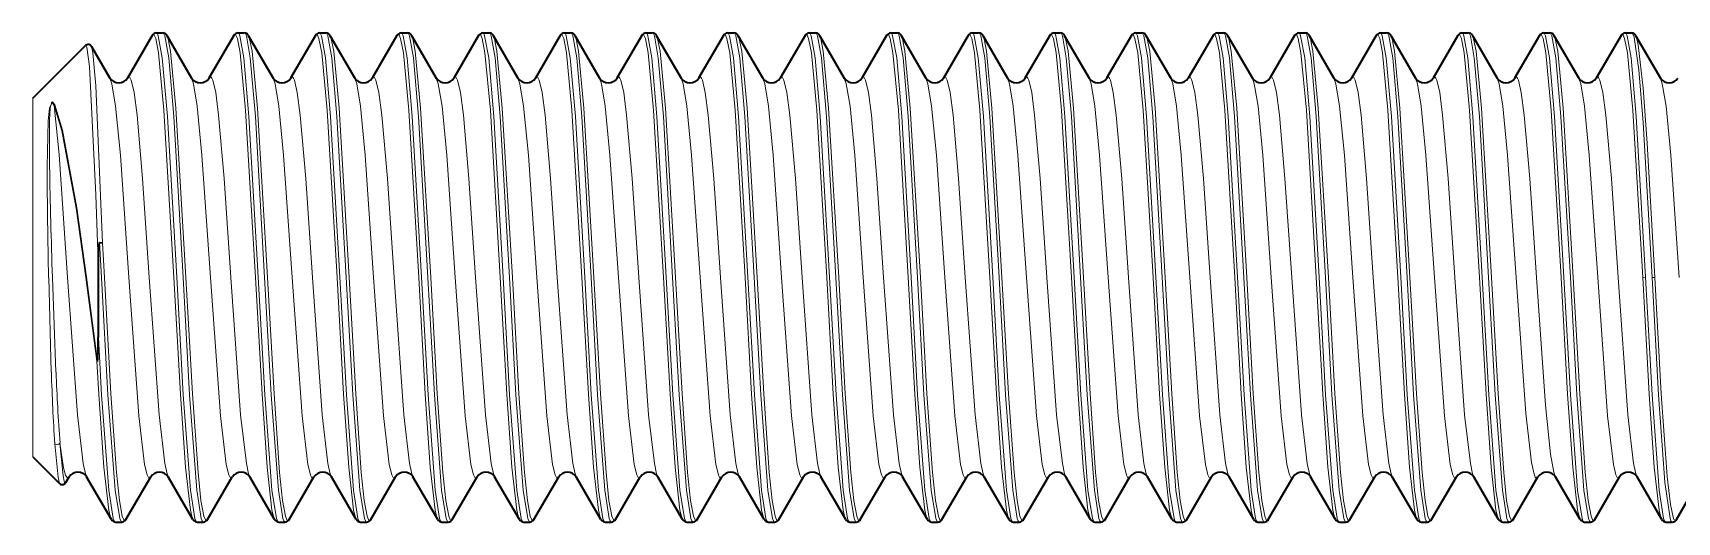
# Model space of a CAD drawing. Extents: x 327 to 941, y 153 to 765.
# Drawn here: x 818.2 to 828.28, y 447 to 450 of the extents above; entities that cross this region are included whole.
import ezdxf

# ---------------------------------------------------------------- set-up
doc = ezdxf.new("R2010")
doc.units = 0

msp = doc.modelspace()

# ---------------------------------------------------------------- linework, layer by layer
at = {"color": 7, "lineweight": 35, "ltscale": 0.007571}
for p, q in [((818.933, 449.984), (818.781, 449.722)), ((819.433, 449.984), (819.281, 449.722)), ((819.933, 449.984), (819.781, 449.722)), ((820.433, 449.984), (820.281, 449.722)), ((820.933, 449.984), (820.781, 449.722)), ((821.433, 449.984), (821.281, 449.722)), ((821.933, 449.984), (821.781, 449.722)), ((822.433, 449.984), (822.281, 449.722)), ((822.933, 449.984), (822.781, 449.722)), ((823.433, 449.984), (823.281, 449.722)), ((823.933, 449.984), (823.781, 449.722)), ((824.433, 449.984), (824.281, 449.722)), ((824.933, 449.984), (824.781, 449.722)), ((825.433, 449.984), (825.281, 449.722)), ((825.933, 449.984), (825.781, 449.722)), ((826.433, 449.984), (826.281, 449.722)), ((826.933, 449.984), (826.781, 449.722)), ((827.433, 449.984), (827.281, 449.722)), ((818.683, 447.016), (818.531, 447.278)), ((819.183, 447.016), (819.031, 447.278)), ((819.683, 447.016), (819.531, 447.278)), ((820.183, 447.016), (820.031, 447.278)), ((820.683, 447.016), (820.531, 447.278)), ((821.183, 447.016), (821.031, 447.278)), ((821.683, 447.016), (821.531, 447.278)), ((822.183, 447.016), (822.031, 447.278)), ((822.683, 447.016), (822.531, 447.278)), ((823.183, 447.016), (823.031, 447.278)), ((823.683, 447.016), (823.531, 447.278)), ((824.183, 447.016), (824.031, 447.278)), ((824.683, 447.016), (824.531, 447.278)), ((825.183, 447.016), (825.031, 447.278)), ((825.683, 447.016), (825.531, 447.278)), ((826.183, 447.016), (826.031, 447.278)), ((826.683, 447.016), (826.531, 447.278)), ((827.183, 447.016), (827.031, 447.278)), ((827.683, 447.016), (827.531, 447.278))]:
    msp.add_line(p, q, dxfattribs=at)
at = {"color": 7, "lineweight": 35, "ltscale": 0.000984192}
for p, q in [((818.958, 450), (818.997, 450)), ((819.458, 450), (819.497, 450)), ((819.958, 450), (819.997, 450)), ((820.458, 450), (820.497, 450)), ((820.958, 450), (820.997, 450)), ((821.458, 450), (821.497, 450)), ((821.958, 450), (821.997, 450)), ((822.458, 450), (822.497, 450)), ((822.958, 450), (822.997, 450)), ((823.458, 450), (823.497, 450)), ((823.958, 450), (823.997, 450)), ((824.458, 450), (824.497, 450)), ((824.958, 450), (824.997, 450)), ((825.458, 450), (825.497, 450)), ((825.958, 450), (825.997, 450)), ((826.458, 450), (826.497, 450)), ((826.958, 450), (826.997, 450)), ((827.458, 450), (827.497, 450)), ((818.708, 447), (818.747, 447)), ((819.208, 447), (819.247, 447)), ((819.708, 447), (819.747, 447)), ((820.208, 447), (820.247, 447)), ((820.708, 447), (820.747, 447)), ((821.208, 447), (821.247, 447)), ((821.708, 447), (821.747, 447)), ((822.208, 447), (822.247, 447)), ((822.708, 447), (822.747, 447)), ((823.208, 447), (823.247, 447)), ((823.708, 447), (823.747, 447)), ((824.208, 447), (824.247, 447)), ((824.708, 447), (824.747, 447)), ((825.208, 447), (825.247, 447)), ((825.708, 447), (825.747, 447)), ((826.208, 447), (826.247, 447)), ((826.708, 447), (826.747, 447)), ((827.208, 447), (827.247, 447))]:
    msp.add_line(p, q, dxfattribs=at)
at = {"color": 7, "lineweight": 35, "ltscale": 0.007572}
for p, q in [((819.022, 449.984), (819.174, 449.722)), ((819.522, 449.984), (819.674, 449.722)), ((820.022, 449.984), (820.174, 449.722)), ((820.522, 449.984), (820.674, 449.722)), ((821.022, 449.984), (821.174, 449.722)), ((821.522, 449.984), (821.674, 449.722)), ((822.022, 449.984), (822.174, 449.722)), ((822.522, 449.984), (822.674, 449.722)), ((823.022, 449.984), (823.174, 449.722)), ((823.522, 449.984), (823.674, 449.722)), ((824.022, 449.984), (824.174, 449.722)), ((824.522, 449.984), (824.674, 449.722)), ((825.022, 449.984), (825.174, 449.722)), ((825.522, 449.984), (825.674, 449.722)), ((826.022, 449.984), (826.174, 449.722)), ((826.522, 449.984), (826.674, 449.722)), ((827.022, 449.984), (827.174, 449.722)), ((827.522, 449.984), (827.674, 449.722)), ((827.933, 449.984), (827.781, 449.722)), ((828.022, 449.984), (828.174, 449.722)), ((818.772, 447.016), (818.924, 447.278)), ((819.272, 447.016), (819.424, 447.278)), ((819.772, 447.016), (819.924, 447.278)), ((820.272, 447.016), (820.424, 447.278)), ((820.772, 447.016), (820.924, 447.278)), ((821.272, 447.016), (821.424, 447.278)), ((821.772, 447.016), (821.924, 447.278)), ((822.272, 447.016), (822.424, 447.278)), ((822.772, 447.016), (822.924, 447.278)), ((823.272, 447.016), (823.424, 447.278)), ((823.772, 447.016), (823.924, 447.278)), ((824.272, 447.016), (824.424, 447.278)), ((824.772, 447.016), (824.924, 447.278)), ((825.272, 447.016), (825.424, 447.278)), ((825.772, 447.016), (825.924, 447.278)), ((826.272, 447.016), (826.424, 447.278)), ((826.772, 447.016), (826.924, 447.278)), ((827.272, 447.016), (827.424, 447.278)), ((827.772, 447.016), (827.924, 447.278)), ((828.183, 447.016), (828.031, 447.278)), ((828.272, 447.016), (828.424, 447.278))]:
    msp.add_line(p, q, dxfattribs=at)
at = {"color": 7, "lineweight": 35, "ltscale": 0.000982666}
for p, q in [((827.958, 450), (827.997, 450)), ((827.708, 447), (827.747, 447)), ((828.208, 447), (828.247, 447))]:
    msp.add_line(p, q, dxfattribs=at)
at = {"color": 7, "lineweight": 35, "ltscale": 0.011418}
msp.add_line((818.202, 449.599), (818.525, 449.922), dxfattribs=at)
at = {"color": 7, "lineweight": 35, "ltscale": 0.005623}
msp.add_line((818.561, 449.916), (818.674, 449.722), dxfattribs=at)
at = {"color": 7, "lineweight": 13, "ltscale": 0.040653}
msp.add_line((818.202, 447.973), (818.202, 449.599), dxfattribs=at)
at = {"color": 7, "lineweight": 13, "ltscale": 0.0001297}
msp.add_line((818.333, 449.555), (818.336, 449.559), dxfattribs=at)
at = {"color": 7, "lineweight": 35, "ltscale": 0.000432315}
msp.add_line((818.611, 448.714), (818.628, 448.713), dxfattribs=at)
at = {"color": 7, "lineweight": 13, "ltscale": 0.005389}
msp.add_line((818.611, 448.714), (818.622, 448.499), dxfattribs=at)
at = {"color": 7, "lineweight": 13, "ltscale": 0.005346}
msp.add_line((818.628, 448.713), (818.64, 448.5), dxfattribs=at)
at = {"color": 7, "lineweight": 35, "ltscale": 0.010194}
msp.add_line((818.603, 448.133), (818.603, 448.541), dxfattribs=at)
at = {"color": 7, "lineweight": 13, "ltscale": 0.014524}
msp.add_line((818.315, 447.919), (818.299, 448.499), dxfattribs=at)
at = {"color": 7, "lineweight": 13, "ltscale": 0.014527}
msp.add_line((818.343, 447.919), (818.322, 448.5), dxfattribs=at)
at = {"color": 7, "lineweight": 13, "ltscale": 0.01295}
msp.add_line((818.527, 448.5), (818.594, 447.986), dxfattribs=at)
at = {"color": 7, "lineweight": 13, "ltscale": 0.012997}
msp.add_line((818.531, 448.501), (818.597, 447.985), dxfattribs=at)
at = {"color": 7, "lineweight": 13, "ltscale": 0.017982}
for p, q in [((818.662, 447.781), (818.622, 448.499)), ((819.162, 447.781), (819.122, 448.499)), ((819.662, 447.781), (819.622, 448.499)), ((820.162, 447.781), (820.122, 448.499)), ((820.662, 447.781), (820.622, 448.499)), ((821.162, 447.781), (821.122, 448.499)), ((821.662, 447.781), (821.622, 448.499)), ((822.162, 447.781), (822.122, 448.499)), ((822.662, 447.781), (822.622, 448.499)), ((823.162, 447.781), (823.122, 448.499)), ((823.662, 447.781), (823.622, 448.499)), ((824.162, 447.781), (824.122, 448.499)), ((824.662, 447.781), (824.622, 448.499)), ((825.162, 447.781), (825.122, 448.499)), ((825.662, 447.781), (825.622, 448.499)), ((826.162, 447.781), (826.122, 448.499)), ((826.662, 447.781), (826.622, 448.499)), ((827.162, 447.781), (827.122, 448.499)), ((827.662, 447.781), (827.623, 448.499)), ((828.162, 447.781), (828.123, 448.499))]:
    msp.add_line(p, q, dxfattribs=at)
at = {"color": 7, "lineweight": 13, "ltscale": 0.017865}
for p, q in [((818.68, 447.786), (818.64, 448.5)), ((819.18, 447.786), (819.14, 448.5)), ((819.68, 447.786), (819.64, 448.5)), ((820.18, 447.786), (820.14, 448.5)), ((820.68, 447.786), (820.64, 448.5)), ((821.18, 447.786), (821.14, 448.5)), ((821.68, 447.786), (821.64, 448.5)), ((822.18, 447.786), (822.14, 448.5)), ((822.68, 447.786), (822.64, 448.5)), ((823.18, 447.786), (823.14, 448.5)), ((823.68, 447.786), (823.64, 448.5)), ((824.18, 447.786), (824.14, 448.5)), ((824.68, 447.786), (824.64, 448.5)), ((825.18, 447.786), (825.14, 448.5)), ((825.68, 447.786), (825.64, 448.5)), ((826.18, 447.786), (826.14, 448.5)), ((826.68, 447.786), (826.64, 448.5)), ((827.18, 447.786), (827.14, 448.5)), ((827.68, 447.786), (827.64, 448.5)), ((828.18, 447.786), (828.14, 448.5))]:
    msp.add_line(p, q, dxfattribs=at)
at = {"color": 7, "lineweight": 13, "ltscale": 0.017906}
for p, q in [((819.106, 447.785), (819.066, 448.5)), ((819.606, 447.785), (819.566, 448.5)), ((820.106, 447.785), (820.066, 448.5)), ((820.606, 447.785), (820.566, 448.5)), ((821.106, 447.785), (821.066, 448.5)), ((821.606, 447.785), (821.566, 448.5)), ((822.106, 447.785), (822.066, 448.5)), ((822.606, 447.785), (822.566, 448.5)), ((823.106, 447.785), (823.066, 448.5)), ((823.606, 447.785), (823.566, 448.5)), ((824.106, 447.785), (824.066, 448.5)), ((824.606, 447.785), (824.566, 448.5)), ((825.106, 447.785), (825.066, 448.5)), ((825.606, 447.785), (825.566, 448.5)), ((826.106, 447.785), (826.066, 448.5)), ((826.606, 447.785), (826.566, 448.5)), ((827.106, 447.785), (827.066, 448.5)), ((827.606, 447.785), (827.566, 448.5)), ((828.106, 447.785), (828.066, 448.5))]:
    msp.add_line(p, q, dxfattribs=at)
at = {"color": 7, "lineweight": 13, "ltscale": 0.018029}
for p, q in [((819.123, 447.781), (819.083, 448.501)), ((819.623, 447.781), (819.583, 448.501)), ((820.123, 447.781), (820.083, 448.501)), ((820.623, 447.781), (820.583, 448.501)), ((821.123, 447.781), (821.083, 448.501)), ((821.623, 447.781), (821.583, 448.501)), ((822.123, 447.781), (822.083, 448.501)), ((822.623, 447.781), (822.583, 448.501)), ((823.123, 447.781), (823.083, 448.501)), ((823.623, 447.781), (823.583, 448.501)), ((824.123, 447.781), (824.083, 448.501)), ((824.623, 447.781), (824.583, 448.501)), ((825.123, 447.781), (825.083, 448.501)), ((825.623, 447.781), (825.583, 448.501)), ((826.123, 447.781), (826.083, 448.501)), ((826.623, 447.781), (826.583, 448.501)), ((827.123, 447.781), (827.083, 448.501)), ((827.623, 447.781), (827.583, 448.501)), ((828.123, 447.781), (828.083, 448.501))]:
    msp.add_line(p, q, dxfattribs=at)
at = {"color": 7, "lineweight": 13, "ltscale": 0.000432471}
msp.add_line((828.083, 448.501), (828.066, 448.5), dxfattribs=at)
at = {"color": 7, "lineweight": 13, "ltscale": 0.00043243}
msp.add_line((828.14, 448.5), (828.123, 448.499), dxfattribs=at)
at = {"color": 7, "lineweight": 13, "ltscale": 0.008813}
msp.add_line((818.623, 447.781), (818.603, 448.133), dxfattribs=at)
at = {"color": 7, "lineweight": 13, "ltscale": 0.014305}
msp.add_line((818.202, 447.401), (818.202, 447.973), dxfattribs=at)
at = {"color": 7, "lineweight": 35, "ltscale": 8.40481e-05}
msp.add_line((818.594, 447.986), (818.597, 447.985), dxfattribs=at)
at = {"color": 7, "lineweight": 13, "ltscale": 0.005044}
msp.add_line((818.606, 447.785), (818.594, 447.986), dxfattribs=at)
at = {"color": 7, "lineweight": 35, "ltscale": 0.005814}
msp.add_line((818.202, 447.401), (818.366, 447.236), dxfattribs=at)
at = {"color": 7, "lineweight": 35, "ltscale": 0.001036}
msp.add_line((818.403, 447.242), (818.424, 447.278), dxfattribs=at)
at = {"color": 7, "lineweight": 13}
for points in [[(819.066, 448.5), (819.005, 449.527), (818.972, 449.878), (818.955, 449.966), (818.946, 449.986), (818.943, 449.989), (818.942, 449.99), (818.94, 449.99), (818.938, 449.989), (818.933, 449.984)], [(819.083, 448.501), (819.026, 449.488), (818.995, 449.846), (818.97, 449.982), (818.965, 449.994), (818.962, 449.998), (818.959, 450), (818.958, 450)], [(819.122, 448.499), (819.065, 449.487), (819.034, 449.846), (819.01, 449.982), (819.004, 449.994), (819.002, 449.998), (818.999, 450), (818.997, 450)], [(819.14, 448.5), (819.078, 449.538), (819.045, 449.887), (819.03, 449.964), (819.022, 449.984)], [(819.566, 448.5), (819.505, 449.527), (819.472, 449.878), (819.455, 449.966), (819.446, 449.986), (819.443, 449.989), (819.442, 449.99), (819.44, 449.99), (819.438, 449.989), (819.433, 449.984)], [(819.583, 448.501), (819.526, 449.488), (819.495, 449.846), (819.47, 449.982), (819.465, 449.994), (819.462, 449.998), (819.459, 450), (819.458, 450)], [(819.622, 448.499), (819.565, 449.487), (819.534, 449.846), (819.51, 449.982), (819.504, 449.994), (819.502, 449.998), (819.499, 450), (819.497, 450)], [(819.64, 448.5), (819.578, 449.538), (819.545, 449.887), (819.53, 449.964), (819.522, 449.984)], [(820.066, 448.5), (820.005, 449.527), (819.972, 449.878), (819.955, 449.966), (819.946, 449.986), (819.943, 449.989), (819.942, 449.99), (819.94, 449.99), (819.938, 449.989), (819.933, 449.984)], [(820.083, 448.501), (820.026, 449.488), (819.995, 449.846), (819.97, 449.982), (819.965, 449.994), (819.962, 449.998), (819.959, 450), (819.958, 450)], [(820.122, 448.499), (820.065, 449.487), (820.034, 449.846), (820.01, 449.982), (820.004, 449.994), (820.002, 449.998), (819.999, 450), (819.997, 450)], [(820.14, 448.5), (820.078, 449.538), (820.045, 449.887), (820.03, 449.964), (820.022, 449.984)], [(820.566, 448.5), (820.505, 449.527), (820.472, 449.878), (820.455, 449.966), (820.446, 449.986), (820.443, 449.989), (820.442, 449.99), (820.44, 449.99), (820.438, 449.989), (820.433, 449.984)], [(820.583, 448.501), (820.526, 449.488), (820.495, 449.846), (820.47, 449.982), (820.465, 449.994), (820.462, 449.998), (820.459, 450), (820.458, 450)], [(820.622, 448.499), (820.565, 449.487), (820.534, 449.846), (820.51, 449.982), (820.504, 449.994), (820.502, 449.998), (820.499, 450), (820.497, 450)], [(820.64, 448.5), (820.578, 449.538), (820.545, 449.887), (820.53, 449.964), (820.522, 449.984)], [(821.066, 448.5), (821.005, 449.527), (820.972, 449.878), (820.955, 449.966), (820.946, 449.986), (820.943, 449.989), (820.942, 449.99), (820.94, 449.99), (820.938, 449.989), (820.933, 449.984)], [(821.083, 448.501), (821.026, 449.488), (820.995, 449.846), (820.97, 449.982), (820.965, 449.994), (820.962, 449.998), (820.959, 450), (820.958, 450)], [(821.122, 448.499), (821.065, 449.487), (821.034, 449.846), (821.01, 449.982), (821.004, 449.994), (821.002, 449.998), (820.999, 450), (820.997, 450)], [(821.14, 448.5), (821.078, 449.538), (821.045, 449.887), (821.03, 449.964), (821.022, 449.984)], [(821.566, 448.5), (821.505, 449.527), (821.472, 449.878), (821.455, 449.966), (821.446, 449.986), (821.443, 449.989), (821.442, 449.99), (821.44, 449.99), (821.438, 449.989), (821.433, 449.984)], [(821.583, 448.501), (821.526, 449.488), (821.495, 449.846), (821.47, 449.982), (821.465, 449.994), (821.462, 449.998), (821.459, 450), (821.458, 450)], [(821.622, 448.499), (821.565, 449.487), (821.534, 449.846), (821.51, 449.982), (821.504, 449.994), (821.502, 449.998), (821.499, 450), (821.497, 450)], [(821.64, 448.5), (821.578, 449.538), (821.545, 449.887), (821.53, 449.964), (821.522, 449.984)], [(822.066, 448.5), (822.005, 449.527), (821.972, 449.878), (821.955, 449.966), (821.946, 449.986), (821.943, 449.989), (821.942, 449.99), (821.94, 449.99), (821.938, 449.989), (821.933, 449.984)], [(822.083, 448.501), (822.026, 449.488), (821.995, 449.846), (821.97, 449.982), (821.965, 449.994), (821.962, 449.998), (821.959, 450), (821.958, 450)], [(822.122, 448.499), (822.065, 449.487), (822.034, 449.846), (822.01, 449.982), (822.004, 449.994), (822.002, 449.998), (821.999, 450), (821.997, 450)], [(822.14, 448.5), (822.078, 449.538), (822.045, 449.887), (822.03, 449.964), (822.022, 449.984)], [(822.566, 448.5), (822.505, 449.527), (822.472, 449.878), (822.455, 449.966), (822.446, 449.986), (822.443, 449.989), (822.442, 449.99), (822.44, 449.99), (822.438, 449.989), (822.433, 449.984)], [(822.583, 448.501), (822.526, 449.488), (822.495, 449.846), (822.47, 449.982), (822.465, 449.994), (822.462, 449.998), (822.459, 450), (822.458, 450)], [(822.622, 448.499), (822.565, 449.487), (822.534, 449.846), (822.51, 449.982), (822.504, 449.994), (822.502, 449.998), (822.499, 450), (822.497, 450)], [(822.64, 448.5), (822.578, 449.538), (822.545, 449.887), (822.53, 449.964), (822.522, 449.984)], [(823.066, 448.5), (823.005, 449.527), (822.972, 449.878), (822.955, 449.966), (822.946, 449.986), (822.943, 449.989), (822.942, 449.99), (822.94, 449.99), (822.938, 449.989), (822.933, 449.984)], [(823.083, 448.501), (823.026, 449.488), (822.995, 449.846), (822.97, 449.982), (822.965, 449.994), (822.962, 449.998), (822.959, 450), (822.958, 450)], [(823.122, 448.499), (823.065, 449.487), (823.034, 449.846), (823.01, 449.982), (823.004, 449.994), (823.002, 449.998), (822.999, 450), (822.997, 450)], [(823.14, 448.5), (823.078, 449.538), (823.045, 449.887), (823.03, 449.964), (823.022, 449.984)], [(823.566, 448.5), (823.505, 449.527), (823.472, 449.878), (823.455, 449.966), (823.446, 449.986), (823.443, 449.989), (823.442, 449.99), (823.44, 449.99), (823.438, 449.989), (823.433, 449.984)], [(823.583, 448.501), (823.526, 449.488), (823.495, 449.846), (823.47, 449.982), (823.465, 449.994), (823.462, 449.998), (823.459, 450), (823.458, 450)], [(823.622, 448.499), (823.565, 449.487), (823.534, 449.846), (823.51, 449.982), (823.504, 449.994), (823.502, 449.998), (823.499, 450), (823.497, 450)], [(823.64, 448.5), (823.578, 449.538), (823.545, 449.887), (823.53, 449.964), (823.522, 449.984)], [(824.066, 448.5), (824.005, 449.527), (823.972, 449.878), (823.955, 449.966), (823.946, 449.986), (823.943, 449.989), (823.942, 449.99), (823.94, 449.99), (823.938, 449.989), (823.933, 449.984)], [(824.083, 448.501), (824.026, 449.488), (823.995, 449.846), (823.97, 449.982), (823.965, 449.994), (823.962, 449.998), (823.959, 450), (823.958, 450)], [(824.122, 448.499), (824.065, 449.487), (824.034, 449.846), (824.01, 449.982), (824.004, 449.994), (824.002, 449.998), (823.999, 450), (823.997, 450)], [(824.14, 448.5), (824.078, 449.538), (824.045, 449.887), (824.03, 449.964), (824.022, 449.984)], [(824.566, 448.5), (824.505, 449.527), (824.472, 449.878), (824.455, 449.966), (824.446, 449.986), (824.443, 449.989), (824.442, 449.99), (824.44, 449.99), (824.438, 449.989), (824.433, 449.984)], [(824.583, 448.501), (824.526, 449.488), (824.495, 449.846), (824.47, 449.982), (824.465, 449.994), (824.462, 449.998), (824.459, 450), (824.458, 450)], [(824.622, 448.499), (824.565, 449.487), (824.534, 449.846), (824.51, 449.982), (824.504, 449.994), (824.502, 449.998), (824.499, 450), (824.497, 450)], [(824.64, 448.5), (824.578, 449.538), (824.545, 449.887), (824.53, 449.964), (824.522, 449.984)], [(825.066, 448.5), (825.005, 449.527), (824.972, 449.878), (824.955, 449.966), (824.946, 449.986), (824.943, 449.989), (824.942, 449.99), (824.94, 449.99), (824.938, 449.989), (824.933, 449.984)], [(825.083, 448.501), (825.026, 449.488), (824.995, 449.846), (824.97, 449.982), (824.965, 449.994), (824.962, 449.998), (824.959, 450), (824.958, 450)], [(825.122, 448.499), (825.065, 449.487), (825.034, 449.846), (825.01, 449.982), (825.004, 449.994), (825.002, 449.998), (824.999, 450), (824.997, 450)], [(825.14, 448.5), (825.078, 449.538), (825.045, 449.887), (825.03, 449.964), (825.022, 449.984)], [(825.566, 448.5), (825.505, 449.527), (825.472, 449.878), (825.455, 449.966), (825.446, 449.986), (825.443, 449.989), (825.442, 449.99), (825.44, 449.99), (825.438, 449.989), (825.433, 449.984)], [(825.583, 448.501), (825.526, 449.488), (825.495, 449.846), (825.47, 449.982), (825.465, 449.994), (825.462, 449.998), (825.459, 450), (825.458, 450)], [(825.622, 448.499), (825.565, 449.487), (825.534, 449.846), (825.51, 449.982), (825.504, 449.994), (825.502, 449.998), (825.499, 450), (825.497, 450)], [(825.64, 448.5), (825.578, 449.538), (825.545, 449.887), (825.53, 449.964), (825.522, 449.984)], [(826.066, 448.5), (826.005, 449.527), (825.972, 449.878), (825.955, 449.966), (825.946, 449.986), (825.943, 449.989), (825.942, 449.99), (825.94, 449.99), (825.938, 449.989), (825.933, 449.984)], [(826.083, 448.501), (826.026, 449.488), (825.995, 449.846), (825.97, 449.982), (825.965, 449.994), (825.962, 449.998), (825.959, 450), (825.958, 450)], [(826.122, 448.499), (826.065, 449.487), (826.034, 449.846), (826.01, 449.982), (826.004, 449.994), (826.002, 449.998), (825.999, 450), (825.997, 450)], [(826.14, 448.5), (826.078, 449.538), (826.045, 449.887), (826.03, 449.964), (826.022, 449.984)], [(826.566, 448.5), (826.505, 449.527), (826.472, 449.878), (826.455, 449.966), (826.446, 449.986), (826.443, 449.989), (826.442, 449.99), (826.44, 449.99), (826.438, 449.989), (826.433, 449.984)], [(826.583, 448.501), (826.526, 449.488), (826.495, 449.846), (826.47, 449.982), (826.465, 449.994), (826.462, 449.998), (826.459, 450), (826.458, 450)], [(826.622, 448.499), (826.565, 449.487), (826.534, 449.846), (826.51, 449.982), (826.504, 449.994), (826.502, 449.998), (826.499, 450), (826.497, 450)], [(826.64, 448.5), (826.578, 449.538), (826.545, 449.887), (826.53, 449.964), (826.522, 449.984)], [(827.066, 448.5), (827.005, 449.527), (826.972, 449.878), (826.955, 449.966), (826.946, 449.986), (826.943, 449.989), (826.942, 449.99), (826.94, 449.99), (826.938, 449.989), (826.933, 449.984)], [(827.083, 448.501), (827.026, 449.488), (826.995, 449.846), (826.97, 449.982), (826.965, 449.994), (826.962, 449.998), (826.959, 450), (826.958, 450)], [(827.122, 448.499), (827.065, 449.487), (827.034, 449.846), (827.01, 449.982), (827.004, 449.994), (827.002, 449.998), (826.999, 450), (826.997, 450)], [(827.14, 448.5), (827.078, 449.538), (827.045, 449.887), (827.03, 449.964), (827.022, 449.984)], [(827.566, 448.5), (827.505, 449.527), (827.472, 449.878), (827.455, 449.966), (827.446, 449.986), (827.443, 449.989), (827.442, 449.99), (827.44, 449.99), (827.438, 449.989), (827.433, 449.984)], [(827.583, 448.501), (827.526, 449.488), (827.495, 449.846), (827.47, 449.982), (827.465, 449.994), (827.462, 449.998), (827.459, 450), (827.458, 450)], [(827.623, 448.499), (827.565, 449.487), (827.534, 449.846), (827.51, 449.982), (827.504, 449.994), (827.502, 449.998), (827.499, 450), (827.497, 450)], [(827.64, 448.5), (827.578, 449.538), (827.545, 449.887), (827.53, 449.964), (827.522, 449.984)], [(828.066, 448.5), (828.005, 449.527), (827.972, 449.878), (827.955, 449.966), (827.946, 449.986), (827.943, 449.989), (827.942, 449.99), (827.94, 449.99), (827.938, 449.989), (827.933, 449.984)], [(828.083, 448.501), (828.026, 449.488), (827.995, 449.846), (827.97, 449.982), (827.965, 449.994), (827.962, 449.998), (827.959, 450), (827.958, 450)], [(827.997, 450), (827.999, 450), (828.003, 449.997), (828.006, 449.992), (828.013, 449.973), (828.042, 449.774), (828.068, 449.451), (828.123, 448.499)], [(828.022, 449.984), (828.028, 449.971), (828.038, 449.926), (828.069, 449.66), (828.093, 449.324), (828.14, 448.5)], [(818.525, 449.922), (818.526, 449.923), (818.528, 449.923), (818.529, 449.921), (818.533, 449.913), (818.548, 449.794), (818.587, 449.007), (818.603, 448.541)], [(818.561, 449.916), (818.564, 449.908), (818.57, 449.877), (818.588, 449.675), (818.628, 448.713)], [(818.674, 449.722), (818.686, 449.688), (818.709, 449.551), (818.738, 449.251), (818.79, 448.5)], [(818.781, 449.722), (818.785, 449.727), (818.787, 449.729), (818.79, 449.729), (818.792, 449.729), (818.795, 449.727), (818.798, 449.723), (818.804, 449.711), (818.822, 449.635), (818.84, 449.495), (818.874, 449.108), (818.915, 448.5)], [(819.174, 449.722), (819.186, 449.688), (819.209, 449.551), (819.238, 449.251), (819.29, 448.5)], [(819.281, 449.722), (819.285, 449.727), (819.287, 449.729), (819.29, 449.729), (819.292, 449.729), (819.295, 449.727), (819.298, 449.723), (819.304, 449.711), (819.322, 449.635), (819.34, 449.495), (819.374, 449.108), (819.415, 448.5)], [(819.674, 449.722), (819.686, 449.688), (819.709, 449.551), (819.738, 449.251), (819.79, 448.5)], [(819.781, 449.722), (819.785, 449.727), (819.787, 449.729), (819.79, 449.729), (819.792, 449.729), (819.795, 449.727), (819.798, 449.723), (819.804, 449.711), (819.822, 449.635), (819.84, 449.495), (819.874, 449.108), (819.915, 448.5)], [(820.174, 449.722), (820.186, 449.688), (820.209, 449.551), (820.238, 449.251), (820.29, 448.5)], [(820.281, 449.722), (820.285, 449.727), (820.287, 449.729), (820.29, 449.729), (820.292, 449.729), (820.295, 449.727), (820.298, 449.723), (820.304, 449.711), (820.322, 449.635), (820.34, 449.495), (820.374, 449.108), (820.415, 448.5)], [(820.674, 449.722), (820.686, 449.688), (820.709, 449.551), (820.738, 449.251), (820.79, 448.5)], [(820.781, 449.722), (820.785, 449.727), (820.787, 449.729), (820.79, 449.729), (820.792, 449.729), (820.795, 449.727), (820.798, 449.723), (820.804, 449.711), (820.822, 449.635), (820.84, 449.495), (820.874, 449.108), (820.915, 448.5)], [(821.174, 449.722), (821.186, 449.688), (821.209, 449.551), (821.238, 449.251), (821.29, 448.5)], [(821.281, 449.722), (821.285, 449.727), (821.287, 449.729), (821.29, 449.729), (821.292, 449.729), (821.295, 449.727), (821.298, 449.723), (821.304, 449.711), (821.322, 449.635), (821.34, 449.495), (821.374, 449.108), (821.415, 448.5)], [(821.674, 449.722), (821.686, 449.688), (821.709, 449.551), (821.738, 449.251), (821.79, 448.5)], [(821.781, 449.722), (821.785, 449.727), (821.787, 449.729), (821.79, 449.729), (821.792, 449.729), (821.795, 449.727), (821.798, 449.723), (821.804, 449.711), (821.822, 449.635), (821.84, 449.495), (821.874, 449.108), (821.915, 448.5)], [(822.174, 449.722), (822.186, 449.688), (822.209, 449.551), (822.238, 449.251), (822.29, 448.5)], [(822.281, 449.722), (822.285, 449.727), (822.287, 449.729), (822.29, 449.729), (822.292, 449.729), (822.295, 449.727), (822.298, 449.723), (822.304, 449.711), (822.322, 449.635), (822.34, 449.495), (822.374, 449.108), (822.415, 448.5)], [(822.674, 449.722), (822.686, 449.688), (822.709, 449.551), (822.738, 449.251), (822.79, 448.5)], [(822.781, 449.722), (822.785, 449.727), (822.787, 449.729), (822.79, 449.729), (822.792, 449.729), (822.795, 449.727), (822.798, 449.723), (822.804, 449.711), (822.822, 449.635), (822.84, 449.495), (822.874, 449.108), (822.915, 448.5)], [(823.174, 449.722), (823.186, 449.688), (823.209, 449.551), (823.238, 449.251), (823.29, 448.5)], [(823.281, 449.722), (823.285, 449.727), (823.287, 449.729), (823.29, 449.729), (823.292, 449.729), (823.295, 449.727), (823.298, 449.723), (823.304, 449.711), (823.322, 449.635), (823.34, 449.495), (823.374, 449.108), (823.415, 448.5)], [(823.674, 449.722), (823.686, 449.688), (823.709, 449.551), (823.738, 449.251), (823.79, 448.5)], [(823.781, 449.722), (823.785, 449.727), (823.787, 449.729), (823.79, 449.729), (823.792, 449.729), (823.795, 449.727), (823.798, 449.723), (823.804, 449.711), (823.822, 449.635), (823.84, 449.495), (823.874, 449.108), (823.915, 448.5)], [(824.174, 449.722), (824.186, 449.688), (824.209, 449.551), (824.238, 449.251), (824.29, 448.5)], [(824.281, 449.722), (824.285, 449.727), (824.287, 449.729), (824.29, 449.729), (824.292, 449.729), (824.295, 449.727), (824.298, 449.723), (824.304, 449.711), (824.322, 449.635), (824.34, 449.495), (824.374, 449.108), (824.415, 448.5)], [(824.674, 449.722), (824.686, 449.688), (824.709, 449.551), (824.738, 449.251), (824.79, 448.5)], [(824.781, 449.722), (824.785, 449.727), (824.787, 449.729), (824.79, 449.729), (824.792, 449.729), (824.795, 449.727), (824.798, 449.723), (824.804, 449.711), (824.822, 449.635), (824.84, 449.495), (824.874, 449.108), (824.915, 448.5)], [(825.174, 449.722), (825.186, 449.688), (825.209, 449.551), (825.238, 449.251), (825.29, 448.5)], [(825.281, 449.722), (825.285, 449.727), (825.287, 449.729), (825.29, 449.729), (825.292, 449.729), (825.295, 449.727), (825.298, 449.723), (825.304, 449.711), (825.322, 449.635), (825.34, 449.495), (825.374, 449.108), (825.415, 448.5)], [(825.674, 449.722), (825.686, 449.688), (825.709, 449.551), (825.738, 449.251), (825.79, 448.5)], [(825.781, 449.722), (825.785, 449.727), (825.787, 449.729), (825.79, 449.729), (825.792, 449.729), (825.795, 449.727), (825.798, 449.723), (825.804, 449.711), (825.822, 449.635), (825.84, 449.495), (825.874, 449.108), (825.915, 448.5)], [(826.174, 449.722), (826.186, 449.688), (826.209, 449.551), (826.238, 449.251), (826.29, 448.5)], [(826.281, 449.722), (826.285, 449.727), (826.287, 449.729), (826.29, 449.729), (826.292, 449.729), (826.295, 449.727), (826.298, 449.723), (826.304, 449.711), (826.322, 449.635), (826.34, 449.495), (826.374, 449.108), (826.415, 448.5)], [(826.674, 449.722), (826.686, 449.688), (826.709, 449.551), (826.738, 449.251), (826.79, 448.5)], [(826.781, 449.722), (826.785, 449.727), (826.787, 449.729), (826.79, 449.729), (826.792, 449.729), (826.795, 449.727), (826.798, 449.723), (826.804, 449.711), (826.822, 449.635), (826.84, 449.495), (826.874, 449.108), (826.915, 448.5)], [(827.174, 449.722), (827.186, 449.688), (827.209, 449.551), (827.238, 449.251), (827.29, 448.5)], [(827.281, 449.722), (827.285, 449.727), (827.287, 449.729), (827.29, 449.729), (827.292, 449.729), (827.295, 449.727), (827.298, 449.723), (827.304, 449.711), (827.322, 449.635), (827.34, 449.495), (827.374, 449.108), (827.415, 448.5)], [(827.674, 449.722), (827.686, 449.688), (827.709, 449.551), (827.738, 449.251), (827.79, 448.5)], [(827.781, 449.722), (827.785, 449.727), (827.787, 449.729), (827.79, 449.729), (827.792, 449.729), (827.795, 449.727), (827.798, 449.723), (827.804, 449.711), (827.822, 449.635), (827.84, 449.495), (827.874, 449.108), (827.915, 448.5)], [(828.174, 449.722), (828.186, 449.688), (828.209, 449.551), (828.238, 449.251), (828.29, 448.5)], [(818.29, 449.179), (818.296, 449.461), (818.304, 449.539), (818.322, 449.578), (818.336, 449.559)], [(818.304, 449.182), (818.303, 449.464), (818.308, 449.541), (818.319, 449.577), (818.333, 449.555)], [(818.333, 449.555), (818.38, 449.399), (818.468, 448.925), (818.527, 448.5)], [(818.333, 449.555), (818.363, 449.255), (818.415, 448.5)], [(818.336, 449.559), (818.384, 449.403), (818.471, 448.927), (818.531, 448.501)], [(818.415, 448.5), (818.475, 447.658), (818.51, 447.36), (818.524, 447.296), (818.531, 447.278)], [(818.79, 448.5), (818.851, 447.651), (818.886, 447.354), (818.902, 447.289), (818.91, 447.273), (818.914, 447.271), (818.918, 447.271), (818.922, 447.275), (818.924, 447.278)], [(818.915, 448.5), (818.975, 447.658), (819.01, 447.36), (819.024, 447.296), (819.031, 447.278)], [(819.29, 448.5), (819.351, 447.651), (819.386, 447.354), (819.402, 447.289), (819.41, 447.273), (819.414, 447.271), (819.418, 447.271), (819.422, 447.275), (819.424, 447.278)], [(819.415, 448.5), (819.475, 447.658), (819.51, 447.36), (819.524, 447.296), (819.531, 447.278)], [(819.79, 448.5), (819.851, 447.651), (819.886, 447.354), (819.902, 447.289), (819.91, 447.273), (819.914, 447.271), (819.918, 447.271), (819.922, 447.275), (819.924, 447.278)], [(819.915, 448.5), (819.975, 447.658), (820.01, 447.36), (820.024, 447.296), (820.031, 447.278)], [(820.29, 448.5), (820.351, 447.651), (820.386, 447.354), (820.402, 447.289), (820.41, 447.273), (820.414, 447.271), (820.418, 447.271), (820.422, 447.275), (820.424, 447.278)], [(820.415, 448.5), (820.475, 447.658), (820.51, 447.36), (820.524, 447.296), (820.531, 447.278)], [(820.79, 448.5), (820.851, 447.651), (820.886, 447.354), (820.902, 447.289), (820.91, 447.273), (820.914, 447.271), (820.918, 447.271), (820.922, 447.275), (820.924, 447.278)], [(820.915, 448.5), (820.975, 447.658), (821.01, 447.36), (821.024, 447.296), (821.031, 447.278)], [(821.29, 448.5), (821.351, 447.651), (821.386, 447.354), (821.402, 447.289), (821.41, 447.273), (821.414, 447.271), (821.418, 447.271), (821.422, 447.275), (821.424, 447.278)], [(821.415, 448.5), (821.475, 447.658), (821.51, 447.36), (821.524, 447.296), (821.531, 447.278)], [(821.79, 448.5), (821.851, 447.651), (821.886, 447.354), (821.902, 447.289), (821.91, 447.273), (821.914, 447.271), (821.918, 447.271), (821.922, 447.275), (821.924, 447.278)], [(821.915, 448.5), (821.975, 447.658), (822.01, 447.36), (822.024, 447.296), (822.031, 447.278)], [(822.29, 448.5), (822.351, 447.651), (822.386, 447.354), (822.402, 447.289), (822.41, 447.273), (822.414, 447.271), (822.418, 447.271), (822.422, 447.275), (822.424, 447.278)], [(822.415, 448.5), (822.475, 447.658), (822.51, 447.36), (822.524, 447.296), (822.531, 447.278)], [(822.79, 448.5), (822.851, 447.651), (822.886, 447.354), (822.902, 447.289), (822.91, 447.273), (822.914, 447.271), (822.918, 447.271), (822.922, 447.275), (822.924, 447.278)], [(822.915, 448.5), (822.975, 447.658), (823.01, 447.36), (823.024, 447.296), (823.031, 447.278)], [(823.29, 448.5), (823.351, 447.651), (823.386, 447.354), (823.402, 447.289), (823.41, 447.273), (823.414, 447.271), (823.418, 447.271), (823.422, 447.275), (823.424, 447.278)], [(823.415, 448.5), (823.475, 447.658), (823.51, 447.36), (823.524, 447.296), (823.531, 447.278)], [(823.79, 448.5), (823.851, 447.651), (823.886, 447.354), (823.902, 447.289), (823.91, 447.273), (823.914, 447.271), (823.918, 447.271), (823.922, 447.275), (823.924, 447.278)], [(823.915, 448.5), (823.975, 447.658), (824.01, 447.36), (824.024, 447.296), (824.031, 447.278)], [(824.29, 448.5), (824.351, 447.651), (824.386, 447.354), (824.402, 447.289), (824.41, 447.273), (824.414, 447.271), (824.418, 447.271), (824.422, 447.275), (824.424, 447.278)], [(824.415, 448.5), (824.475, 447.658), (824.51, 447.36), (824.524, 447.296), (824.531, 447.278)], [(824.79, 448.5), (824.851, 447.651), (824.886, 447.354), (824.902, 447.289), (824.91, 447.273), (824.914, 447.271), (824.918, 447.271), (824.922, 447.275), (824.924, 447.278)], [(824.915, 448.5), (824.975, 447.658), (825.01, 447.36), (825.024, 447.296), (825.031, 447.278)], [(825.29, 448.5), (825.351, 447.651), (825.386, 447.354), (825.402, 447.289), (825.41, 447.273), (825.414, 447.271), (825.418, 447.271), (825.422, 447.275), (825.424, 447.278)], [(825.415, 448.5), (825.475, 447.658), (825.51, 447.36), (825.524, 447.296), (825.531, 447.278)], [(825.79, 448.5), (825.851, 447.651), (825.886, 447.354), (825.902, 447.289), (825.91, 447.273), (825.914, 447.271), (825.918, 447.271), (825.922, 447.275), (825.924, 447.278)], [(825.915, 448.5), (825.975, 447.658), (826.01, 447.36), (826.024, 447.296), (826.031, 447.278)], [(826.29, 448.5), (826.351, 447.651), (826.386, 447.354), (826.402, 447.289), (826.41, 447.273), (826.414, 447.271), (826.418, 447.271), (826.422, 447.275), (826.424, 447.278)], [(826.415, 448.5), (826.475, 447.658), (826.51, 447.36), (826.524, 447.296), (826.531, 447.278)], [(826.79, 448.5), (826.851, 447.651), (826.886, 447.354), (826.902, 447.289), (826.91, 447.273), (826.914, 447.271), (826.918, 447.271), (826.922, 447.275), (826.924, 447.278)], [(826.915, 448.5), (826.975, 447.658), (827.01, 447.36), (827.024, 447.296), (827.031, 447.278)], [(827.29, 448.5), (827.35, 447.665), (827.384, 447.366), (827.4, 447.295), (827.408, 447.276), (827.411, 447.272), (827.413, 447.271), (827.417, 447.271), (827.42, 447.273), (827.424, 447.278)], [(827.415, 448.5), (827.47, 447.718), (827.501, 447.416), (827.521, 447.306), (827.531, 447.278)], [(827.79, 448.5), (827.851, 447.651), (827.886, 447.354), (827.902, 447.289), (827.91, 447.273), (827.914, 447.271), (827.918, 447.271), (827.922, 447.275), (827.924, 447.278)], [(827.915, 448.5), (827.975, 447.658), (828.01, 447.36), (828.024, 447.296), (828.031, 447.278)], [(818.683, 447.016), (818.678, 447.029), (818.667, 447.073), (818.637, 447.337), (818.606, 447.785)], [(818.708, 447), (818.707, 447), (818.703, 447.003), (818.7, 447.007), (818.694, 447.023), (818.667, 447.195), (818.623, 447.781)], [(818.747, 447), (818.746, 447), (818.743, 447.003), (818.74, 447.007), (818.734, 447.023), (818.706, 447.195), (818.662, 447.781)], [(818.772, 447.016), (818.768, 447.011), (818.765, 447.01), (818.763, 447.01), (818.762, 447.011), (818.759, 447.014), (818.75, 447.036), (818.732, 447.132), (818.714, 447.304), (818.68, 447.786)], [(819.183, 447.016), (819.178, 447.029), (819.167, 447.073), (819.137, 447.337), (819.106, 447.785)], [(819.208, 447), (819.207, 447), (819.203, 447.003), (819.2, 447.007), (819.194, 447.023), (819.167, 447.195), (819.123, 447.781)], [(819.247, 447), (819.246, 447), (819.243, 447.003), (819.24, 447.007), (819.234, 447.023), (819.206, 447.195), (819.162, 447.781)], [(819.272, 447.016), (819.268, 447.011), (819.265, 447.01), (819.263, 447.01), (819.262, 447.011), (819.259, 447.014), (819.25, 447.036), (819.232, 447.132), (819.214, 447.304), (819.18, 447.786)], [(819.683, 447.016), (819.678, 447.029), (819.667, 447.073), (819.637, 447.337), (819.606, 447.785)], [(819.708, 447), (819.707, 447), (819.703, 447.003), (819.7, 447.007), (819.694, 447.023), (819.667, 447.195), (819.623, 447.781)], [(819.747, 447), (819.746, 447), (819.743, 447.003), (819.74, 447.007), (819.734, 447.023), (819.706, 447.195), (819.662, 447.781)], [(819.772, 447.016), (819.768, 447.011), (819.765, 447.01), (819.763, 447.01), (819.762, 447.011), (819.759, 447.014), (819.75, 447.036), (819.732, 447.132), (819.714, 447.304), (819.68, 447.786)], [(820.183, 447.016), (820.178, 447.029), (820.167, 447.073), (820.137, 447.337), (820.106, 447.785)], [(820.208, 447), (820.207, 447), (820.203, 447.003), (820.2, 447.007), (820.194, 447.023), (820.167, 447.195), (820.123, 447.781)], [(820.247, 447), (820.246, 447), (820.243, 447.003), (820.24, 447.007), (820.234, 447.023), (820.206, 447.195), (820.162, 447.781)], [(820.272, 447.016), (820.268, 447.011), (820.265, 447.01), (820.263, 447.01), (820.262, 447.011), (820.259, 447.014), (820.25, 447.036), (820.232, 447.132), (820.214, 447.304), (820.18, 447.786)], [(820.683, 447.016), (820.678, 447.029), (820.667, 447.073), (820.637, 447.337), (820.606, 447.785)], [(820.708, 447), (820.707, 447), (820.703, 447.003), (820.7, 447.007), (820.694, 447.023), (820.667, 447.195), (820.623, 447.781)], [(820.747, 447), (820.746, 447), (820.743, 447.003), (820.74, 447.007), (820.734, 447.023), (820.706, 447.195), (820.662, 447.781)], [(820.772, 447.016), (820.768, 447.011), (820.765, 447.01), (820.763, 447.01), (820.762, 447.011), (820.759, 447.014), (820.75, 447.036), (820.732, 447.132), (820.714, 447.304), (820.68, 447.786)], [(821.183, 447.016), (821.178, 447.029), (821.167, 447.073), (821.137, 447.337), (821.106, 447.785)], [(821.208, 447), (821.207, 447), (821.203, 447.003), (821.2, 447.007), (821.194, 447.023), (821.167, 447.195), (821.123, 447.781)], [(821.247, 447), (821.246, 447), (821.243, 447.003), (821.24, 447.007), (821.234, 447.023), (821.206, 447.195), (821.162, 447.781)], [(821.272, 447.016), (821.268, 447.011), (821.265, 447.01), (821.263, 447.01), (821.262, 447.011), (821.259, 447.014), (821.25, 447.036), (821.232, 447.132), (821.214, 447.304), (821.18, 447.786)], [(821.683, 447.016), (821.678, 447.029), (821.667, 447.073), (821.637, 447.337), (821.606, 447.785)], [(821.708, 447), (821.707, 447), (821.703, 447.003), (821.7, 447.007), (821.694, 447.023), (821.667, 447.195), (821.623, 447.781)], [(821.747, 447), (821.746, 447), (821.743, 447.003), (821.74, 447.007), (821.734, 447.023), (821.706, 447.195), (821.662, 447.781)], [(821.772, 447.016), (821.768, 447.011), (821.765, 447.01), (821.763, 447.01), (821.762, 447.011), (821.759, 447.014), (821.75, 447.036), (821.732, 447.132), (821.714, 447.304), (821.68, 447.786)], [(822.183, 447.016), (822.178, 447.029), (822.167, 447.073), (822.137, 447.337), (822.106, 447.785)], [(822.208, 447), (822.207, 447), (822.203, 447.003), (822.2, 447.007), (822.194, 447.023), (822.167, 447.195), (822.123, 447.781)], [(822.247, 447), (822.246, 447), (822.243, 447.003), (822.24, 447.007), (822.234, 447.023), (822.206, 447.195), (822.162, 447.781)], [(822.272, 447.016), (822.268, 447.011), (822.265, 447.01), (822.263, 447.01), (822.262, 447.011), (822.259, 447.014), (822.25, 447.036), (822.232, 447.132), (822.214, 447.304), (822.18, 447.786)], [(822.683, 447.016), (822.678, 447.029), (822.667, 447.073), (822.637, 447.337), (822.606, 447.785)], [(822.708, 447), (822.707, 447), (822.703, 447.003), (822.7, 447.007), (822.694, 447.023), (822.667, 447.195), (822.623, 447.781)], [(822.747, 447), (822.746, 447), (822.743, 447.003), (822.74, 447.007), (822.734, 447.023), (822.706, 447.195), (822.662, 447.781)], [(822.772, 447.016), (822.768, 447.011), (822.765, 447.01), (822.763, 447.01), (822.762, 447.011), (822.759, 447.014), (822.75, 447.036), (822.732, 447.132), (822.714, 447.304), (822.68, 447.786)], [(823.183, 447.016), (823.178, 447.029), (823.167, 447.073), (823.137, 447.337), (823.106, 447.785)], [(823.208, 447), (823.207, 447), (823.203, 447.003), (823.2, 447.007), (823.194, 447.023), (823.167, 447.195), (823.123, 447.781)], [(823.247, 447), (823.246, 447), (823.243, 447.003), (823.24, 447.007), (823.234, 447.023), (823.206, 447.195), (823.162, 447.781)], [(823.272, 447.016), (823.268, 447.011), (823.265, 447.01), (823.263, 447.01), (823.262, 447.011), (823.259, 447.014), (823.25, 447.036), (823.232, 447.132), (823.214, 447.304), (823.18, 447.786)], [(823.683, 447.016), (823.678, 447.029), (823.667, 447.073), (823.637, 447.337), (823.606, 447.785)], [(823.708, 447), (823.707, 447), (823.703, 447.003), (823.7, 447.007), (823.694, 447.023), (823.667, 447.195), (823.623, 447.781)], [(823.747, 447), (823.746, 447), (823.743, 447.003), (823.74, 447.007), (823.734, 447.023), (823.706, 447.195), (823.662, 447.781)], [(823.772, 447.016), (823.768, 447.011), (823.765, 447.01), (823.763, 447.01), (823.762, 447.011), (823.759, 447.014), (823.75, 447.036), (823.732, 447.132), (823.714, 447.304), (823.68, 447.786)], [(824.183, 447.016), (824.178, 447.029), (824.167, 447.073), (824.137, 447.337), (824.106, 447.785)], [(824.208, 447), (824.207, 447), (824.203, 447.003), (824.2, 447.007), (824.194, 447.023), (824.167, 447.195), (824.123, 447.781)], [(824.247, 447), (824.246, 447), (824.243, 447.003), (824.24, 447.007), (824.234, 447.023), (824.206, 447.195), (824.162, 447.781)], [(824.272, 447.016), (824.268, 447.011), (824.265, 447.01), (824.263, 447.01), (824.262, 447.011), (824.259, 447.014), (824.25, 447.036), (824.232, 447.132), (824.214, 447.304), (824.18, 447.786)], [(824.683, 447.016), (824.678, 447.029), (824.667, 447.073), (824.637, 447.337), (824.606, 447.785)], [(824.708, 447), (824.707, 447), (824.703, 447.003), (824.7, 447.007), (824.694, 447.023), (824.667, 447.195), (824.623, 447.781)], [(824.747, 447), (824.746, 447), (824.743, 447.003), (824.74, 447.007), (824.734, 447.023), (824.706, 447.195), (824.662, 447.781)], [(824.772, 447.016), (824.768, 447.011), (824.765, 447.01), (824.763, 447.01), (824.762, 447.011), (824.759, 447.014), (824.75, 447.036), (824.732, 447.132), (824.714, 447.304), (824.68, 447.786)], [(825.183, 447.016), (825.178, 447.029), (825.167, 447.073), (825.137, 447.337), (825.106, 447.785)], [(825.208, 447), (825.207, 447), (825.203, 447.003), (825.2, 447.007), (825.194, 447.023), (825.167, 447.195), (825.123, 447.781)], [(825.247, 447), (825.246, 447), (825.243, 447.003), (825.24, 447.007), (825.234, 447.023), (825.206, 447.195), (825.162, 447.781)], [(825.272, 447.016), (825.268, 447.011), (825.265, 447.01), (825.263, 447.01), (825.262, 447.011), (825.259, 447.014), (825.25, 447.036), (825.232, 447.132), (825.214, 447.304), (825.18, 447.786)], [(825.683, 447.016), (825.678, 447.029), (825.667, 447.073), (825.637, 447.337), (825.606, 447.785)], [(825.708, 447), (825.707, 447), (825.703, 447.003), (825.7, 447.007), (825.694, 447.023), (825.667, 447.195), (825.623, 447.781)], [(825.747, 447), (825.746, 447), (825.743, 447.003), (825.74, 447.007), (825.734, 447.023), (825.706, 447.195), (825.662, 447.781)], [(825.772, 447.016), (825.768, 447.011), (825.765, 447.01), (825.763, 447.01), (825.762, 447.011), (825.759, 447.014), (825.75, 447.036), (825.732, 447.132), (825.714, 447.304), (825.68, 447.786)], [(826.183, 447.016), (826.178, 447.029), (826.167, 447.073), (826.137, 447.337), (826.106, 447.785)], [(826.208, 447), (826.207, 447), (826.203, 447.003), (826.2, 447.007), (826.194, 447.023), (826.167, 447.195), (826.123, 447.781)], [(826.247, 447), (826.246, 447), (826.243, 447.003), (826.24, 447.007), (826.234, 447.023), (826.206, 447.195), (826.162, 447.781)], [(826.272, 447.016), (826.268, 447.011), (826.265, 447.01), (826.263, 447.01), (826.262, 447.011), (826.259, 447.014), (826.25, 447.036), (826.232, 447.132), (826.214, 447.304), (826.18, 447.786)], [(826.683, 447.016), (826.678, 447.029), (826.667, 447.073), (826.637, 447.337), (826.606, 447.785)], [(826.708, 447), (826.707, 447), (826.703, 447.003), (826.7, 447.007), (826.694, 447.023), (826.667, 447.195), (826.623, 447.781)], [(826.747, 447), (826.746, 447), (826.743, 447.003), (826.74, 447.007), (826.734, 447.023), (826.706, 447.195), (826.662, 447.781)], [(826.772, 447.016), (826.768, 447.011), (826.765, 447.01), (826.763, 447.01), (826.762, 447.011), (826.759, 447.014), (826.75, 447.036), (826.732, 447.132), (826.714, 447.304), (826.68, 447.786)], [(827.183, 447.016), (827.178, 447.029), (827.167, 447.073), (827.137, 447.337), (827.106, 447.785)], [(827.208, 447), (827.207, 447), (827.203, 447.003), (827.2, 447.007), (827.194, 447.023), (827.167, 447.195), (827.123, 447.781)], [(827.247, 447), (827.246, 447), (827.243, 447.003), (827.24, 447.007), (827.234, 447.023), (827.206, 447.195), (827.162, 447.781)], [(827.272, 447.016), (827.268, 447.011), (827.265, 447.01), (827.263, 447.01), (827.262, 447.011), (827.259, 447.014), (827.25, 447.036), (827.232, 447.132), (827.214, 447.304), (827.18, 447.786)], [(827.683, 447.016), (827.678, 447.029), (827.667, 447.073), (827.637, 447.337), (827.606, 447.785)], [(827.708, 447), (827.707, 447), (827.703, 447.003), (827.7, 447.007), (827.694, 447.023), (827.667, 447.195), (827.623, 447.781)], [(827.747, 447), (827.746, 447), (827.743, 447.003), (827.74, 447.007), (827.734, 447.023), (827.706, 447.195), (827.662, 447.781)], [(827.772, 447.016), (827.768, 447.011), (827.765, 447.01), (827.763, 447.01), (827.762, 447.011), (827.759, 447.014), (827.75, 447.036), (827.732, 447.132), (827.714, 447.304), (827.68, 447.786)], [(828.183, 447.016), (828.178, 447.029), (828.167, 447.073), (828.137, 447.337), (828.106, 447.785)], [(828.208, 447), (828.207, 447), (828.203, 447.003), (828.2, 447.007), (828.194, 447.023), (828.167, 447.195), (828.123, 447.781)], [(828.162, 447.781), (828.201, 447.244), (828.234, 447.023), (828.239, 447.008), (828.243, 447.003), (828.245, 447.001), (828.247, 447)], [(828.18, 447.786), (828.216, 447.28), (828.236, 447.108), (828.252, 447.03), (828.257, 447.017), (828.26, 447.013), (828.263, 447.01), (828.264, 447.01), (828.267, 447.01), (828.269, 447.012), (828.272, 447.016)], [(818.336, 447.479), (818.356, 447.276), (818.362, 447.245), (818.366, 447.237), (818.366, 447.236)], [(818.368, 447.484), (818.387, 447.283), (818.393, 447.251), (818.396, 447.243), (818.398, 447.24), (818.4, 447.239), (818.401, 447.24), (818.403, 447.242)], [(818.368, 447.484), (818.39, 447.332), (818.402, 447.288), (818.409, 447.275), (818.412, 447.272), (818.414, 447.271), (818.417, 447.271), (818.419, 447.272), (818.424, 447.278)]]:
    msp.add_lwpolyline(points, dxfattribs=at)
at = {"color": 7, "lineweight": 35}
msp.add_lwpolyline([(818.603, 448.541), (818.605, 448.663), (818.61, 448.714), (818.611, 448.714)], dxfattribs=at)
for centre, radius, start, end in [((818.96, 449.971), 0.0287, 92.8741, 154.8975), ((818.996, 449.971), 0.0291, 25.4737, 86.7101), ((819.46, 449.971), 0.0287, 92.8741, 154.8975), ((819.496, 449.971), 0.0291, 25.4737, 86.7101), ((819.96, 449.971), 0.0287, 92.8741, 154.8975), ((819.996, 449.971), 0.0291, 25.4737, 86.7101), ((820.46, 449.971), 0.0287, 92.8741, 154.8975), ((820.496, 449.971), 0.0291, 25.4737, 86.7101), ((820.96, 449.971), 0.0287, 92.8741, 154.8975), ((820.996, 449.971), 0.0291, 25.4737, 86.7101), ((821.46, 449.971), 0.0287, 92.8741, 154.8975), ((821.496, 449.971), 0.0291, 25.4737, 86.7101), ((821.96, 449.971), 0.0287, 92.8741, 154.8975), ((821.996, 449.971), 0.0291, 25.4737, 86.7101), ((822.46, 449.971), 0.0287, 92.8741, 154.8975), ((822.496, 449.971), 0.0291, 25.4737, 86.7101), ((822.96, 449.971), 0.0287, 92.8741, 154.8975), ((822.996, 449.971), 0.0291, 25.4737, 86.7101), ((823.46, 449.971), 0.0287, 92.8741, 154.8975), ((823.496, 449.971), 0.0291, 25.4737, 86.7101), ((823.96, 449.971), 0.0287, 92.8741, 154.8975), ((823.996, 449.971), 0.0291, 25.4737, 86.7101), ((824.46, 449.971), 0.0287, 92.8741, 154.8975), ((824.496, 449.971), 0.0291, 25.4737, 86.7101), ((824.96, 449.971), 0.0287, 92.8741, 154.8975), ((824.996, 449.971), 0.0291, 25.4737, 86.7101), ((825.46, 449.971), 0.0287, 92.8741, 154.8975), ((825.496, 449.971), 0.0291, 25.4737, 86.7101), ((825.96, 449.971), 0.0287, 92.8741, 154.8975), ((825.996, 449.971), 0.0291, 25.4737, 86.7101), ((826.46, 449.971), 0.0287, 92.8741, 154.8975), ((826.496, 449.971), 0.0291, 25.4737, 86.7101), ((826.96, 449.971), 0.0287, 92.8741, 154.8975), ((826.996, 449.971), 0.0291, 25.4737, 86.7101), ((827.46, 449.971), 0.0287, 92.8741, 154.8975), ((827.496, 449.971), 0.0291, 25.4737, 86.7101), ((827.96, 449.971), 0.0287, 92.8741, 154.8975), ((827.996, 449.971), 0.0293, 25.9015, 86.5255), ((818.541, 449.906), 0.0227, 26.661, 134.7207), ((818.727, 449.757), 0.0632, 213.5258, 270.9167), ((818.729, 449.757), 0.0632, 269.0819, 326.4745), ((819.227, 449.757), 0.0632, 213.5258, 270.9167), ((819.229, 449.757), 0.0632, 269.082, 326.4745), ((819.727, 449.757), 0.0632, 213.5258, 270.9167), ((819.729, 449.757), 0.0632, 269.0819, 326.4745), ((820.227, 449.757), 0.0632, 213.5258, 270.9167), ((820.229, 449.757), 0.0632, 269.0819, 326.4745), ((820.727, 449.757), 0.0632, 213.5258, 270.9167), ((820.729, 449.757), 0.0632, 269.0819, 326.4745), ((821.227, 449.757), 0.0632, 213.5258, 270.9167), ((821.229, 449.757), 0.0632, 269.0819, 326.4745), ((821.727, 449.757), 0.0632, 213.5258, 270.9167), ((821.729, 449.757), 0.0632, 269.0819, 326.4745), ((822.227, 449.757), 0.0632, 213.5258, 270.9166), ((822.229, 449.757), 0.0632, 269.0819, 326.4745), ((822.727, 449.757), 0.0632, 213.5258, 270.9167), ((822.729, 449.757), 0.0632, 269.0819, 326.4745), ((823.227, 449.757), 0.0632, 213.5258, 270.9167), ((823.229, 449.757), 0.0632, 269.0819, 326.4745), ((823.727, 449.757), 0.0632, 213.5258, 270.9166), ((823.729, 449.757), 0.0632, 269.0819, 326.4745), ((824.227, 449.757), 0.0632, 213.5258, 270.9167), ((824.229, 449.757), 0.0632, 269.0819, 326.4745), ((824.727, 449.757), 0.0632, 213.5258, 270.9166), ((824.729, 449.757), 0.0632, 269.0819, 326.4745), ((825.227, 449.757), 0.0632, 213.5258, 270.9167), ((825.229, 449.757), 0.0632, 269.082, 326.4745), ((825.727, 449.757), 0.0632, 213.5258, 270.9167), ((825.729, 449.757), 0.0632, 269.082, 326.4745), ((826.227, 449.757), 0.0632, 213.5258, 270.9167), ((826.229, 449.757), 0.0632, 269.0819, 326.4745), ((826.727, 449.757), 0.0632, 213.5258, 270.9166), ((826.729, 449.757), 0.0632, 269.0819, 326.4745), ((827.227, 449.757), 0.0632, 213.5258, 270.9166), ((827.229, 449.757), 0.0632, 269.0819, 326.4745), ((827.727, 449.757), 0.0632, 213.5258, 270.9167), ((827.729, 449.757), 0.0632, 269.0819, 326.4745), ((828.227, 449.757), 0.0632, 213.5258, 270.9167), ((828.229, 449.757), 0.0632, 269.082, 326.4745), ((817.736, 448.087), 0.867, 353.263, 3.0262), ((818.383, 447.253), 0.0231, 225.442, 333.5214), ((818.477, 447.243), 0.0632, 89.0813, 146.4962), ((818.479, 447.243), 0.0632, 33.5255, 90.9181), ((818.977, 447.243), 0.0632, 89.0833, 146.4742), ((818.979, 447.243), 0.0632, 33.5255, 90.9181), ((819.477, 447.243), 0.0632, 89.0833, 146.4742), ((819.479, 447.243), 0.0632, 33.5255, 90.9181), ((819.977, 447.243), 0.0632, 89.0833, 146.4742), ((819.979, 447.243), 0.0632, 33.5255, 90.9181), ((820.477, 447.243), 0.0632, 89.0834, 146.4742), ((820.479, 447.243), 0.0632, 33.5255, 90.9181), ((820.977, 447.243), 0.0632, 89.0833, 146.4742), ((820.979, 447.243), 0.0632, 33.5255, 90.9181), ((821.477, 447.243), 0.0632, 89.0833, 146.4742), ((821.479, 447.243), 0.0632, 33.5255, 90.9181), ((821.977, 447.243), 0.0632, 89.0834, 146.4742), ((821.979, 447.243), 0.0632, 33.5255, 90.9181), ((822.477, 447.243), 0.0632, 89.0833, 146.4742), ((822.479, 447.243), 0.0632, 33.5255, 90.918), ((822.977, 447.243), 0.0632, 89.0833, 146.4742), ((822.979, 447.243), 0.0632, 33.5255, 90.9181), ((823.477, 447.243), 0.0632, 89.0833, 146.4742), ((823.479, 447.243), 0.0632, 33.5255, 90.9181), ((823.977, 447.243), 0.0632, 89.0834, 146.4742), ((823.979, 447.243), 0.0632, 33.5255, 90.9181), ((824.477, 447.243), 0.0632, 89.0833, 146.4742), ((824.479, 447.243), 0.0632, 33.5255, 90.918), ((824.977, 447.243), 0.0632, 89.0833, 146.4742), ((824.979, 447.243), 0.0632, 33.5255, 90.918), ((825.477, 447.243), 0.0632, 89.0833, 146.4742), ((825.479, 447.243), 0.0632, 33.5255, 90.9181), ((825.977, 447.243), 0.0632, 89.0833, 146.4742), ((825.979, 447.243), 0.0632, 33.5255, 90.9181), ((826.477, 447.243), 0.0632, 89.0833, 146.4742), ((826.479, 447.243), 0.0632, 33.5255, 90.918), ((826.977, 447.243), 0.0632, 89.0833, 146.4742), ((826.979, 447.243), 0.0632, 33.5255, 90.918), ((827.477, 447.243), 0.0632, 89.0833, 146.4742), ((827.479, 447.243), 0.0632, 33.5255, 90.918), ((827.977, 447.243), 0.0632, 89.0833, 146.4742), ((827.979, 447.243), 0.0632, 33.5255, 90.918), ((818.71, 447.029), 0.0291, 205.4595, 266.7076), ((818.746, 447.029), 0.0291, 273.2899, 334.5263), ((819.21, 447.029), 0.0287, 205.1025, 267.1259), ((819.246, 447.029), 0.0291, 273.2899, 334.5263), ((819.71, 447.029), 0.0287, 205.1025, 267.1259), ((819.746, 447.029), 0.0291, 273.2899, 334.5263), ((820.21, 447.029), 0.0287, 205.1025, 267.1259), ((820.246, 447.029), 0.0291, 273.2899, 334.5263), ((820.71, 447.029), 0.0287, 205.1025, 267.1259), ((820.746, 447.029), 0.0291, 273.2899, 334.5263), ((821.21, 447.029), 0.0287, 205.1025, 267.1259), ((821.246, 447.029), 0.0291, 273.2899, 334.5263), ((821.71, 447.029), 0.0287, 205.1025, 267.1259), ((821.746, 447.029), 0.0291, 273.2899, 334.5263), ((822.21, 447.029), 0.0287, 205.1025, 267.1259), ((822.246, 447.029), 0.0291, 273.2899, 334.5263), ((822.71, 447.029), 0.0287, 205.1025, 267.1259), ((822.746, 447.029), 0.0291, 273.2899, 334.5263), ((823.21, 447.029), 0.0287, 205.1025, 267.1259), ((823.246, 447.029), 0.0291, 273.2899, 334.5263), ((823.71, 447.029), 0.0287, 205.1025, 267.1259), ((823.746, 447.029), 0.0291, 273.2899, 334.5263), ((824.21, 447.029), 0.0287, 205.1025, 267.1259), ((824.246, 447.029), 0.0291, 273.2899, 334.5263), ((824.71, 447.029), 0.0287, 205.1025, 267.1259), ((824.746, 447.029), 0.0291, 273.2899, 334.5263), ((825.21, 447.029), 0.0287, 205.1025, 267.1259), ((825.246, 447.029), 0.0291, 273.2899, 334.5263), ((825.71, 447.029), 0.0287, 205.1025, 267.1259), ((825.746, 447.029), 0.0291, 273.2899, 334.5263), ((826.21, 447.029), 0.0287, 205.1025, 267.1259), ((826.246, 447.029), 0.0291, 273.2899, 334.5263), ((826.71, 447.029), 0.0287, 205.1025, 267.1259), ((826.746, 447.029), 0.0291, 273.2899, 334.5263), ((827.21, 447.029), 0.0287, 205.1025, 267.1259), ((827.246, 447.029), 0.0291, 273.2899, 334.5263), ((827.71, 447.029), 0.0287, 205.1025, 267.1259), ((827.746, 447.029), 0.0291, 273.2899, 334.5263), ((828.21, 447.029), 0.0291, 205.4595, 266.7076), ((828.246, 447.029), 0.0293, 273.4745, 334.0985)]:
    msp.add_arc(centre, radius, start, end, dxfattribs=at)
at = {"color": 7, "lineweight": 13}
for centre, radius, start, end in [((853.046, 449.306), 34.757, 180.21, 181.3302), ((874.624, 450.294), 56.331, 181.1304, 181.8246), ((832.495, 448.37), 14.187, 181.8237, 183.5995), ((831.901, 448.46), 13.568, 182.282, 184.125), ((818.35, 447.498), 0.0233, 234.2516, 320.2394)]:
    msp.add_arc(centre, radius, start, end, dxfattribs=at)

doc.saveas('drawing.dxf')
